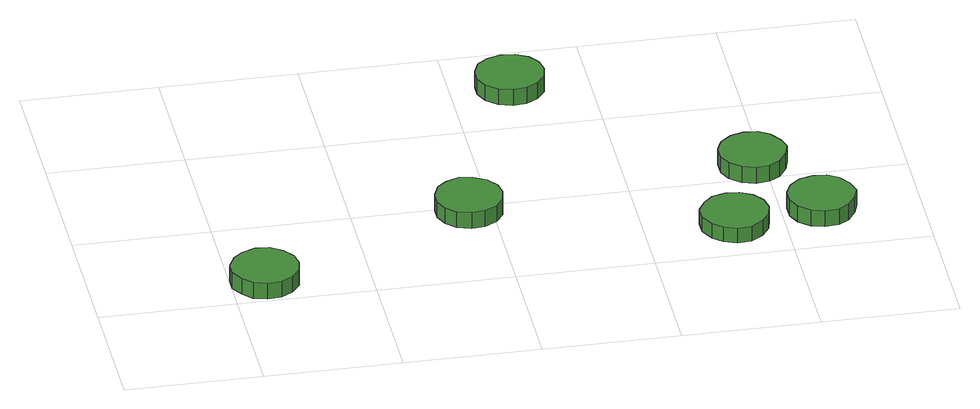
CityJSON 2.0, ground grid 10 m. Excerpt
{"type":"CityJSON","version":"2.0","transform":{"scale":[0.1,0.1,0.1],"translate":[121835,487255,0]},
"CityObjects":{
"tree1":{"type":"SolitaryVegetationObject","attributes":{"function":"something"},"geometry":[{"type":"MultiSurface","lod":"1","boundaries":[[[0,1,2,3,4,5,6,7,8,9,10,11,12,13,14]],[[15,16,17,18,19,20,21,22,23,24,25,26,27,28,29]],[[0,29,28,1]],[[1,28,27,2]],[[2,27,26,3]],[[3,26,25,4]],[[4,25,24,5]],[[5,24,23,6]],[[6,23,22,7]],[[7,22,21,8]],[[8,21,20,9]],[[9,20,19,10]],[[10,19,18,11]],[[11,18,17,12]],[[12,17,16,13]],[[13,16,15,14]],[[14,15,29,0]]]}]},
"tree2":{"type":"SolitaryVegetationObject","attributes":{"function":"something"},"geometry":[{"type":"MultiSurface","lod":"1","boundaries":[[[30,31,32,33,34,35,36,37,38,39,40,41,42,43,44]],[[45,46,47,48,49,50,51,52,53,54,55,56,57,58,59]],[[30,59,58,31]],[[31,58,57,32]],[[32,57,56,33]],[[33,56,55,34]],[[34,55,54,35]],[[35,54,53,36]],[[36,53,52,37]],[[37,52,51,38]],[[38,51,50,39]],[[39,50,49,40]],[[40,49,48,41]],[[41,48,47,42]],[[42,47,46,43]],[[43,46,45,44]],[[44,45,59,30]]]}]},
"tree3":{"type":"SolitaryVegetationObject","attributes":{"function":"something"},"geometry":[{"type":"MultiSurface","lod":"1","boundaries":[[[60,61,62,63,64,65,66,67,68,69,70,71,72,73,74]],[[75,76,77,78,79,80,81,82,83,84,85,86,87,88,89]],[[60,89,88,61]],[[61,88,87,62]],[[62,87,86,63]],[[63,86,85,64]],[[64,85,84,65]],[[65,84,83,66]],[[66,83,82,67]],[[67,82,81,68]],[[68,81,80,69]],[[69,80,79,70]],[[70,79,78,71]],[[71,78,77,72]],[[72,77,76,73]],[[73,76,75,74]],[[74,75,89,60]]]}]},
"tree4":{"type":"SolitaryVegetationObject","attributes":{"function":"something"},"geometry":[{"type":"MultiSurface","lod":"1","boundaries":[[[90,91,92,93,94,95,96,97,98,99,100,101,102,103,104]],[[105,106,107,108,109,110,111,112,113,114,115,116,117,118,119]],[[90,119,118,91]],[[91,118,117,92]],[[92,117,116,93]],[[93,116,115,94]],[[94,115,114,95]],[[95,114,113,96]],[[96,113,112,97]],[[97,112,111,98]],[[98,111,110,99]],[[99,110,109,100]],[[100,109,108,101]],[[101,108,107,102]],[[102,107,106,103]],[[103,106,105,104]],[[104,105,119,90]]]}]},
"tree5":{"type":"SolitaryVegetationObject","attributes":{"function":"something"},"geometry":[{"type":"MultiSurface","lod":"1","boundaries":[[[120,121,122,123,124,125,126,127,128,129,130,131,132,133,134]],[[135,136,137,138,139,140,141,142,143,144,145,146,147,148,149]],[[120,149,148,121]],[[121,148,147,122]],[[122,147,146,123]],[[123,146,145,124]],[[124,145,144,125]],[[125,144,143,126]],[[126,143,142,127]],[[127,142,141,128]],[[128,141,140,129]],[[129,140,139,130]],[[130,139,138,131]],[[131,138,137,132]],[[132,137,136,133]],[[133,136,135,134]],[[134,135,149,120]]]}]},
"tree6":{"type":"SolitaryVegetationObject","attributes":{"function":"something"},"geometry":[{"type":"MultiSurface","lod":"1","boundaries":[[[150,151,152,153,154,155,156,157,158,159,160,161,162,163,164]],[[165,166,167,168,169,170,171,172,173,174,175,176,177,178,179]],[[150,179,178,151]],[[151,178,177,152]],[[152,177,176,153]],[[153,176,175,154]],[[154,175,174,155]],[[155,174,173,156]],[[156,173,172,157]],[[157,172,171,158]],[[158,171,170,159]],[[159,170,169,160]],[[160,169,168,161]],[[161,168,167,162]],[[162,167,166,163]],[[163,166,165,164]],[[164,165,179,150]]]}]}
},
"vertices":[
[49,25,20],[47,35,20],[41,43,20],[32,49,20],[22,50,20],[12,46,20],[5,40,20],[0,30,20],[0,20,20],[5,11,20],[12,4,20],[22,1,20],[32,2,20],[41,7,20],[47,15,20],[47,15,7],[41,7,7],[32,2,7],[22,1,7],[12,4,7],[5,11,7],[0,20,7],[0,30,7],[5,40,7],[12,46,7],[22,50,7],[32,49,7],[41,43,7],[47,35,7],[49,25,7],
[208,93,20],[206,103,20],[200,111,20],[191,116,20],[181,118,20],[171,114,20],[164,108,20],[160,98,20],[160,88,20],[164,79,20],[171,72,20],[181,69,20],[191,70,20],[200,75,20],[206,83,20],[206,83,7],[200,75,7],[191,70,7],[181,69,7],[171,72,7],[164,79,7],[160,88,7],[160,98,7],[164,108,7],[171,114,7],[181,118,7],[191,116,7],[200,111,7],[206,103,7],[208,93,7],
[268,254,19],[266,264,19],[260,272,19],[251,277,19],[241,278,19],[231,275,19],[223,269,19],[219,259,19],[219,249,19],[223,240,19],[231,233,19],[241,230,19],[251,231,19],[260,236,19],[266,244,19],[266,244,6],[260,236,6],[251,231,6],[241,230,6],[231,233,6],[223,240,6],[219,249,6],[219,259,6],[223,269,6],[231,275,6],[241,278,6],[251,277,6],[260,272,6],[266,264,6],[268,254,6],
[389,40,19],[387,50,19],[381,58,19],[372,63,19],[362,64,19],[352,61,19],[345,54,19],[340,45,19],[340,35,19],[345,25,19],[352,19,19],[362,15,19],[372,16,19],[381,22,19],[387,30,19],[387,30,7],[381,22,7],[372,16,7],[362,15,7],[352,19,7],[345,25,7],[340,35,7],[340,45,7],[345,54,7],[352,61,7],[362,64,7],[372,63,7],[381,58,7],[387,50,7],[389,40,7],
[417,119,19],[414,128,19],[408,137,19],[400,142,19],[390,143,19],[380,140,19],[372,133,19],[368,124,19],[368,113,19],[372,104,19],[380,97,19],[390,94,19],[400,95,19],[408,100,19],[414,109,19],[414,109,6],[408,100,6],[400,95,6],[390,94,6],[380,97,6],[372,104,6],[368,113,6],[368,124,6],[372,133,6],[380,140,6],[390,143,6],[400,142,6],[408,137,6],[414,128,6],[417,119,6],
[454,51,19],[451,61,19],[445,70,19],[437,75,19],[427,76,19],[417,73,19],[409,66,19],[405,57,19],[405,46,19],[409,37,19],[417,30,19],[427,27,19],[437,28,19],[445,33,19],[451,42,19],[451,42,6],[445,33,6],[437,28,6],[427,27,6],[417,30,6],[409,37,6],[405,46,6],[405,57,6],[409,66,6],[417,73,6],[427,76,6],[437,75,6],[445,70,6],[451,61,6],[454,51,6]
]}
